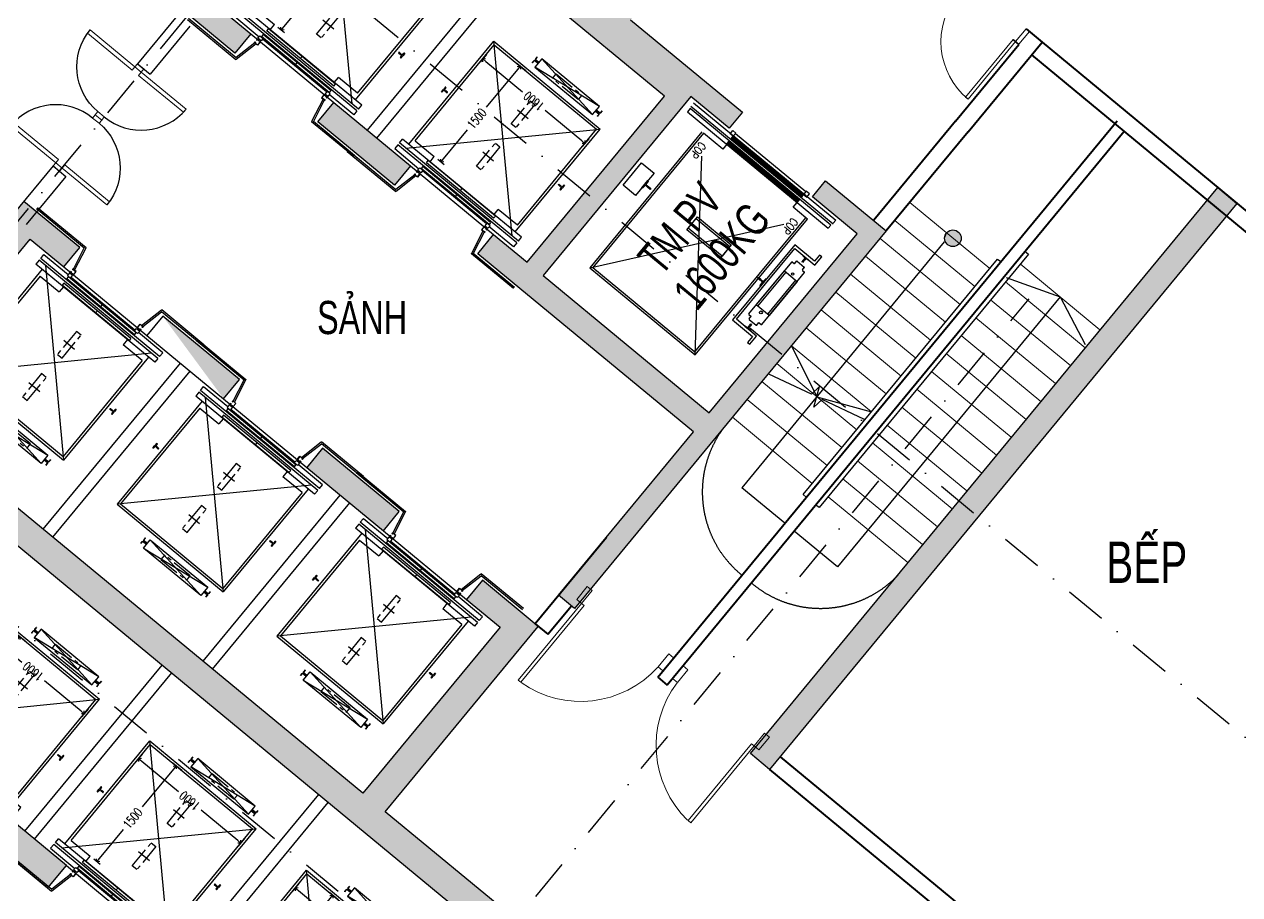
# Model space of a CAD drawing. Header units: millimetres. Extents: x -1534340 to 1713810, y -1348191 to 1114081.
# Drawn here: x 1253750 to 1268411, y -244854 to -234357 of the extents above; entities that cross this region are included whole.
import ezdxf
from ezdxf.enums import TextEntityAlignment as Align

# ---------------------------------------------------------------- set-up
doc = ezdxf.new("R2010")
doc.units = ezdxf.units.MM
doc.header["$LTSCALE"] = 100
doc.header["$PDMODE"] = 32
doc.header["$PDSIZE"] = 2.5
for name, pattern in [('CONTINOUS', [0]), ('DASHED', [4.5, 3, -1.5]), ('DASHED2', [0.375, 0.25, -0.125]), ('HIDDEN', [0.375, 0.25, -0.125]), ('xref.asix of  podium$0$xref.asix of  podium$0$ACAD_ISO02W100', [15, 12, -3]), ('xref.asix of  podium$0$xref.asix of  podium$0$CENTERX2', [4, 2.5, -0.5, 0.5, -0.5]), ('xref.asix of  podium$0$xref.asix of  podium$0$DASHDOT', [1, 0.5, -0.25, 0, -0.25]), ('xref.asix of  podium$0$xref.asix of  podium$0$HIDDEN', [0.375, 0.25, -0.125]), ('xref.asix of  podium$0$xref.asix of  podium$0$PHANTOMX2', [5, 2.5, -0.5, 0.5, -0.5, 0.5, -0.5]), ('Xref.Asix of Basement B2$0$HIDDEN', [0.375, 0.25, -0.125])]:
    doc.linetypes.add(name, pattern=pattern)
for name, color, linetype, lineweight in [('A-DOOR', 1, 'Continuous', 9), ('D-building block', 8, 'Continuous', 13), ('KT-Chu viet', 255, 'Continuous', 20), ('KT-Net cat', 1, 'Continuous', 40), ('KT-Net cua', 87, 'Continuous', 9), ('KT-Net thay', 7, 'Continuous', 15), ('x_C10_Core_Tower$0$A-DOOR', 31, 'Continuous', 5)]:
    doc.layers.add(name, color=color, linetype=linetype, lineweight=lineweight)
for name, color, linetype in [('A-FLOR-STRS', 16, 'Continuous'), ('A-FLOR-STRS-ARROW', 8, 'Continuous'), ('A-ROOF-PARAPET', 135, 'Continuous'), ('A-WALL-FNSH', 200, 'Continuous'), ('ccu12-Manh', 8, 'Continuous'), ('KT-Noi that', 36, 'Continuous'), ('KT-Text', 7, 'Continuous'), ('x_C10_Core_Tower$0$A-DOOR-SWING', 8, 'Continuous'), ('xref.asix of  podium$0$xref.asix of  podium$0$KC-Betong', 6, 'Continuous'), ('xref.asix of  podium$0$xref.asix of  podium$0$KT-Hatch', 251, 'Continuous'), ('xref.asix of  podium$0$xref.asix of  podium$0$KT-Luoi truc South Tower', 8, 'xref.asix of  podium$0$xref.asix of  podium$0$DASHDOT'), ('xref.asix of  podium$0$xref.asix of  podium$0$KT-Net cot vach', 6, 'Continuous'), ('xref.asix of  podium$0$xref.asix of  podium$0$KT-Net manh', 139, 'Continuous'), ('xref.asix of  podium$0$xref.asix of  podium$0$KT-Noi that', 36, 'Continuous'), ('xref.asix of  podium$0$xref.asix of  podium$0$KT-Thay', 7, 'Continuous')]:
    doc.layers.add(name, color=color, linetype=linetype)
doc.layers.add('Xref.Asix of Basement B2$0$KT-Chi gioi XD', color=7, linetype='Xref.Asix of Basement B2$0$HIDDEN', true_color=0x0066cc)
doc.styles.add('Arial', font='arial.ttf', dxfattribs={"width": 0.7})
doc.styles.add('xref.asix of  podium$0$xref.asix of  podium$0$DIM', font='vnsimli.shx', dxfattribs={"width": 0.7})
doc.styles.add('xref.asix of  podium$0$xref.asix of  podium$0$ROMANS', font='ROMANS.SHX')
doc.styles.add('Xref_ST_MBDV Cot vach 30.7.2022$0$Arial', font='arial.ttf', dxfattribs={"width": 0.7})
doc.dimstyles.new('xref.asix of  podium$0$xref.asix of  podium$0$CCU 1-100 A1', dxfattribs={"dimscale": 100, "dimtxt": 2.2, "dimasz": 1, "dimexe": 1, "dimexo": 0, "dimgap": 1, "dimtad": 1, "dimdec": 0, "dimdsep": 46, "dimtxsty": 'xref.asix of  podium$0$xref.asix of  podium$0$DIM', "dimblk1": 'xref.asix of  podium$0$xref.asix of  podium$0$_ARCHTICK', "dimblk2": 'xref.asix of  podium$0$xref.asix of  podium$0$_ARCHTICK', "dimsah": 1, "dimcen": 0, "dimdle": 1, "dimclrd": 256, "dimclre": 256, "dimclrt": 31, "dimadec": 0, "dimazin": 0, "dimtfac": 1, "dimtdec": 0, "dimtix": 1, "dimtmove": 2, "dimatfit": 3, "dimldrblk": 'xref.asix of  podium$0$xref.asix of  podium$0$_ARCHTICK', "dimfxl": 8, "dimtolj": 1, "dimarcsym": 0})

# ---------------------------------------------------------------- blocks, each defined once
blk = doc.blocks.new('xref.asix of  podium$0$xref.asix of  podium$0$_Open90')
at = {"color": 0, "linetype": 'ByBlock', "lineweight": -2}
for p, q in [((0, 0), (-1, 0)), ((-0.5, 0.5), (0, 0)), ((0, 0), (-0.5, -0.5))]:
    blk.add_line(p, q, dxfattribs=at)
blk = doc.blocks.new('*D2865')
at = {"layer": 'Defpoints', "color": 5, "transparency": 16777216}
for p, q in [((-2230, 1494), (-2230, 1596)), ((-2180, 1546), (-1728, 1546)), ((-780, 1546), (-1372, 1546)), ((-730, 1457), (-730, 1596))]:
    blk.add_line(p, q, dxfattribs=at)
at = {"layer": 'Defpoints', "color": 0, "transparency": 16777216}
for p in [(-2230, 1546), (-2230, 1494, 0), (-730, 1457, 0)]:
    blk.add_point(p, dxfattribs=at)
at = {"layer": 'Defpoints', "color": 5, "transparency": 16777216, "xscale": 50, "yscale": 50, "zscale": 50, "rotation": 180}
blk.add_blockref('xref.asix of  podium$0$xref.asix of  podium$0$_Open90', (-2230, 1546), dxfattribs=at)
at = {"layer": 'Defpoints', "color": 5, "transparency": 16777216, "xscale": 50, "yscale": 50, "zscale": 50}
blk.add_blockref('xref.asix of  podium$0$xref.asix of  podium$0$_Open90', (-730, 1546), dxfattribs=at)
at = {"layer": 'Defpoints', "color": 5, "transparency": 16777216, "insert": (-1550, 1546), "char_height": 110, "attachment_point": 5, "style": 'xref.asix of  podium$0$xref.asix of  podium$0$DIM'}
blk.add_mtext('\\A1;1500', dxfattribs=at)
blk = doc.blocks.new('xref.asix of  podium$0$xref.asix of  podium$0$_ARCHTICK')
at = {"color": 0, "linetype": 'ByBlock', "const_width": 0.15}
blk.add_lwpolyline([(-0.5, -0.5), (0.5, 0.5)], dxfattribs=at)
blk = doc.blocks.new('*D2866')
at = {"layer": 'Defpoints', "color": 5, "transparency": 16777216}
for p, q in [((-879, 1950), (-1000, 1950)), ((-950, 1900), (-950, 1328)), ((-950, 400), (-950, 972)), ((-879, 350), (-1000, 350))]:
    blk.add_line(p, q, dxfattribs=at)
at = {"layer": 'Defpoints', "color": 0, "transparency": 16777216}
for p in [(-879, 1950, 0), (-950, 350), (-879, 350, 0)]:
    blk.add_point(p, dxfattribs=at)
at = {"layer": 'Defpoints', "color": 5, "transparency": 16777216, "xscale": 50, "yscale": 50, "zscale": 50}
for p, rotation in [((-950, 1950), 90), ((-950, 350), 270)]:
    blk.add_blockref('xref.asix of  podium$0$xref.asix of  podium$0$_Open90', p, dxfattribs=dict(at, rotation=rotation))
at = {"layer": 'Defpoints', "color": 5, "transparency": 16777216, "insert": (-950, 1150), "char_height": 110, "attachment_point": 5, "rotation": 90, "style": 'xref.asix of  podium$0$xref.asix of  podium$0$DIM'}
blk.add_mtext('\\A1;1600', dxfattribs=at)
blk = doc.blocks.new('210204_1m door')
for points in [[(50, 200), (50, 1100), (90, 1100), (90, 200)], [(0, 0), (50, 0), (50, 200), (0, 200)], [(950, 0), (1000, 0), (1000, 200), (950, 200)]]:
    blk.add_lwpolyline(points, close=True)
at = {"color": 8}
blk.add_arc((50, 200), 900, 0, 90, dxfattribs=at)
blk = doc.blocks.new('x_C10_Core_Tower$0$cd 80')
at = {"layer": 'x_C10_Core_Tower$0$A-DOOR'}
for points in [[(100, 0), (100, 700), (50, 700), (50, 0)], [(0, 0), (0, -100), (50, -100), (50, 0)], [(750, 0), (750, -100), (800, -100), (800, 0)]]:
    blk.add_lwpolyline(points, close=True, dxfattribs=at)
at = {"layer": 'x_C10_Core_Tower$0$A-DOOR-SWING'}
blk.add_arc((50, 0), 700, 0, 90, dxfattribs=at)
blk = doc.blocks.new('door')
at = {"layer": 'A-WALL-FNSH'}
for p, q in [((12553676, 610806), (12553676, 610056)), ((12553875, 610806), (12553875, 610056)), ((12553676, 610056), (12553875, 610056)), ((12553676, 608456), (12553676, 607706)), ((12553676, 608456), (12553875, 608456)), ((12553875, 608456), (12553875, 607706))]:
    blk.add_line(p, q, dxfattribs=at)
at = {"layer": 'A-DOOR'}
for p, xscale, rotation in [((12553676, 610056), -0.9999999999999999, 90), ((12553776, 608456), -0.9999999999999998, 270)]:
    blk.add_blockref('x_C10_Core_Tower$0$cd 80', p, dxfattribs=dict(at, xscale=xscale, rotation=rotation))
for p, rotation in [((12553776, 610056), 270), ((12553676, 608456), 90)]:
    blk.add_blockref('x_C10_Core_Tower$0$cd 80', p, dxfattribs=dict(at, rotation=rotation))
blk = doc.blocks.new('weqewqeqweq')
at = {"layer": 'A-FLOR-STRS', "color": 8, "linetype": 'DASHED2', "ltscale": 1000}
for p, q in [((-97098, 15690), (-96535, 16972)), ((-92718, 14093), (-96978, 15965))]:
    blk.add_line(p, q, dxfattribs=at)
at = {"layer": 'A-FLOR-STRS', "color": 8}
blk.add_line((-91353, 14695), (-93091, 13929), dxfattribs=at)
at = {"layer": 'A-FLOR-STRS', "color": 8, "linetype": 'DASHED2', "ltscale": 1000}
blk.add_lwpolyline([(-91353, 14695), (-97222, 17274), (-97785, 15992)], dxfattribs=at)
at = {"layer": 'A-FLOR-STRS', "color": 8}
for points in [[(-92967, 13984), (-87171, 11437), (-87211, 11346), (-97785, 15992)], [(-91353, 14695), (-85961, 12326), (-86524, 11044), (-93091, 13929)], [(-91353, 14695), (-86648, 12627), (-86688, 12536), (-91477, 14640)], [(-91842, 14479), (-92126, 13833), (-91897, 13732), (-91575, 14465), (-91725, 14531)], [(-91601, 14585), (-86728, 12444), (-86768, 12353), (-91725, 14531)], [(-91477, 14640), (-86688, 12536), (-86728, 12444), (-91601, 14585)], [(-92180, 14330), (-92354, 13933), (-92126, 13833), (-91842, 14479)], [(-92519, 14181), (-92583, 14034), (-92354, 13933), (-92180, 14330)], [(-92718, 14093), (-87090, 11620), (-87130, 11529), (-92842, 14039)], [(-92718, 14093), (-92583, 14034), (-92519, 14181)], [(-93091, 13929), (-86524, 11044)], [(-93091, 13929), (-87211, 11346)], [(-92842, 14039), (-87130, 11529), (-87171, 11437), (-92967, 13984)], [(-86524, 11044), (-93006, 13892)], [(-86524, 11044), (-88584, 11949)]]:
    blk.add_lwpolyline(points, dxfattribs=at)
for points in [[(-91346, 14364), (-91575, 14465), (-91897, 13732), (-91668, 13632)], [(-91117, 14264), (-91346, 14364), (-91668, 13632), (-91439, 13531)], [(-90888, 14163), (-91117, 14264), (-91439, 13531), (-91210, 13431)], [(-90659, 14062), (-90888, 14163), (-91210, 13431), (-90981, 13330)], [(-90430, 13962), (-90659, 14062), (-90981, 13330), (-90752, 13229)], [(-90202, 13861), (-90430, 13962), (-90752, 13229), (-90523, 13129)], [(-89973, 13761), (-90202, 13861), (-90523, 13129), (-90295, 13028)], [(-89744, 13660), (-89973, 13761), (-90295, 13028), (-90066, 12928)], [(-89515, 13560), (-89744, 13660), (-90066, 12928), (-89837, 12827)], [(-89286, 13459), (-89515, 13560), (-89837, 12827), (-89608, 12727)], [(-89057, 13358), (-89286, 13459), (-89608, 12727), (-89379, 12626)], [(-88828, 13258), (-89057, 13358), (-89379, 12626), (-89150, 12525)], [(-88599, 13157), (-88828, 13258), (-89150, 12525), (-88921, 12425)], [(-85961, 12326), (-88021, 13231), (-88584, 11949), (-86524, 11044)], [(-88371, 13057), (-88599, 13157), (-88921, 12425), (-88692, 12324)], [(-88142, 12956), (-88371, 13057), (-88692, 12324), (-88464, 12224)], [(-87913, 12856), (-88142, 12956), (-88464, 12224), (-88235, 12123)], [(-87684, 12755), (-87913, 12856), (-88235, 12123), (-88006, 12023)], [(-87455, 12654), (-87684, 12755), (-88006, 12023), (-87777, 11922)], [(-87226, 12554), (-87455, 12654), (-87777, 11922), (-87548, 11821)], [(-86997, 12453), (-87226, 12554), (-87548, 11821), (-87319, 11721)], [(-86768, 12353), (-86997, 12453), (-87319, 11721), (-87090, 11620)]]:
    blk.add_lwpolyline(points, close=True, dxfattribs=at)
at = {"layer": 'D-building block', "linetype": 'CONTINOUS', "ltscale": 10000}
blk.add_line((-86524, 11044), (-85961, 12326), dxfattribs=at)
blk = doc.blocks.new('Door 1.2m clear')
at = {"elevation": 0}
for points in [[(25, 200), (25, 1400), (65, 1400), (65, 200)], [(-50, 0), (25, 0), (25, 200), (-50, 200)], [(1225, 0), (1300, 0), (1300, 200), (1225, 200)]]:
    blk.add_lwpolyline(points, close=True, dxfattribs=at)
at = {"color": 8}
blk.add_arc((-28, 150, 0), 1254, 2.4838, 85.3943, dxfattribs=at)
blk = doc.blocks.new('xref.asix of  podium$0$xref.asix of  podium$0$TM 1000kg')
at = {"layer": 'xref.asix of  podium$0$xref.asix of  podium$0$KT-Net manh'}
for p, q in [((-2850, 2500), (-2850, 1742.2)), ((-2832, 2500), (-2832, 1754.4)), ((-2500, 1800), (-2500, 500)), ((-2850, 1742.2), (-2847, 1742.2)), ((-2847, 1742.2), (-2847, 1739.2)), ((-2550, 1674.2), (-2847, 1739.2)), ((-2550, 1692.7), (-2832, 1754.4)), ((-2550, 625.8), (-2847, 560.8)), ((-2550, 607.3), (-2832, 545.6)), ((-2850, 557.8), (-2847, 557.8)), ((-2850, -100), (-2850, 557.8)), ((-2847, 557.8), (-2847, 560.8)), ((-2832, -100), (-2832, 545.6))]:
    blk.add_line(p, q, dxfattribs=at)
at = {"layer": 'xref.asix of  podium$0$xref.asix of  podium$0$KT-Net manh', "const_width": 2}
for points in [[(-2847, 1742.2), (-2832, 1754.4)], [(-2847, 557.8), (-2832, 545.6)]]:
    blk.add_lwpolyline(points, dxfattribs=at)
at = {"layer": 'xref.asix of  podium$0$xref.asix of  podium$0$KT-Net manh', "ltscale": 2}
for points in [[(-2510, 1700), (-2500, 1700), (-2500, 1650), (-2550, 1650), (-2550, 1700), (-2540, 1700), (-2540, 1690), (-2541.6, 1690), (-2541.6, 1698.4), (-2548.4, 1698.4), (-2548.4, 1651.6), (-2501.6, 1651.6), (-2501.6, 1698.4), (-2508.4, 1698.4), (-2508.4, 1690), (-2510, 1690)], [(-2510, 600), (-2500, 600), (-2500, 650), (-2550, 650), (-2550, 600), (-2540, 600), (-2540, 610), (-2541.6, 610), (-2541.6, 601.6), (-2548.4, 601.6), (-2548.4, 648.4), (-2501.6, 648.4), (-2501.6, 601.6), (-2508.4, 601.6), (-2508.4, 610), (-2510, 610)]]:
    blk.add_lwpolyline(points, close=True, dxfattribs=at)
at = {"layer": 'xref.asix of  podium$0$xref.asix of  podium$0$KT-Noi that', "linetype": 'Continuous', "ltscale": 2}
for p, q in [((-2460, 2080, 0), (-2460, 1700, 0)), ((-2400, 2080, 0), (-2460, 2080, 0)), ((-2400, 220, 0), (-2400, 2080, 0)), ((-2370, 220, 0), (-2370, 2080, 0)), ((-2370, 2080, 0), (-2310, 2080, 0)), ((-2310, 220, 0), (-2310, 2080, 0)), ((-2310, 1981, 0), (-700, 1981, 0)), ((-2230, 1950, 0), (-730, 1950, 0)), ((-2230, 1950, 0), (-2230, 1650, 0)), ((-730, 1950, 0), (-730, 350, 0)), ((-700, 1981, 0), (-700, 319, 0)), ((-2455, 650, 0), (-2455, 1650, 0)), ((-2441.3, 620, 0), (-2441.3, 1680, 0)), ((-2411, 1680, 0), (-2441.3, 1680, 0)), ((-2411, 620, 0), (-2411, 1680, 0)), ((-2348, 625, 0), (-2348, 1675, 0)), ((-2348, 1675, 0), (-2314, 1675, 0)), ((-2314, 625, 0), (-2314, 1675, 0)), ((-2310, 1650, 0), (-2230, 1650, 0)), ((-2411, 1150, 0), (-2441.3, 1150, 0)), ((-2314, 1150, 0), (-2348, 1150, 0)), ((-2460, 220, 0), (-2460, 600, 0)), ((-2411, 620, 0), (-2441.3, 620, 0)), ((-2348, 625, 0), (-2314, 625, 0)), ((-2310, 650, 0), (-2230, 650, 0)), ((-2230, 350, 0), (-2230, 650, 0)), ((-2310, 319, 0), (-700, 319, 0)), ((-2230, 350, 0), (-730, 350, 0)), ((-2400, 220, 0), (-2460, 220, 0)), ((-2370, 220, 0), (-2310, 220, 0))]:
    blk.add_line(p, q, dxfattribs=at)
at = {"layer": 'xref.asix of  podium$0$xref.asix of  podium$0$KT-Noi that', "linetype": 'Continuous'}
for p, q in [((-1572.5, 2077, 0), (-1572.5, 2082, 0)), ((-1572.5, 2082, 0), (-1535, 2082, 0)), ((-1569.5, 2074, 0), (-1540.1, 2070.9, 0)), ((-1537.1, 2054.1, 0), (-1537.1, 2067.9, 0)), ((-1497.5, 2082, 0), (-1535, 2082, 0)), ((-1532.9, 2054.1, 0), (-1532.9, 2067.9, 0)), ((-1500.5, 2074, 0), (-1529.9, 2070.9, 0)), ((-1497.5, 2077, 0), (-1497.5, 2082, 0)), ((-1540, 2021, 0), (-1540, 2050, 0)), ((-1539, 2020, 0), (-1535, 2020, 0)), ((-1531, 2020, 0), (-1535, 2020, 0)), ((-1530, 2021, 0), (-1530, 2050, 0)), ((-603.5, 1460, 0), (-574.4, 1460, 0)), ((-603.5, 1456.8, 0), (-603.5, 1460, 0)), ((-603.5, 1456.8, 0), (-574.4, 1456.8, 0)), ((-568.2, 1406.2, 0), (-568.2, 1450.6, 0)), ((-565, 1406.2, 0), (-565, 1450.6, 0)), ((-558, 1403.2, 0), (-562, 1403.2, 0)), ((-558, 1400, 0), (-562, 1400, 0)), ((-555, 1406.2, 0), (-555, 1450.6, 0)), ((-551.8, 1406.2, 0), (-551.8, 1450.6, 0)), ((-516.5, 1460, 0), (-545.6, 1460, 0)), ((-516.5, 1456.8, 0), (-545.6, 1456.8, 0)), ((-516.5, 1456.8, 0), (-516.5, 1460, 0)), ((-603.5, 443.2, 0), (-574.4, 443.2, 0)), ((-603.5, 440, 0), (-574.4, 440, 0)), ((-568.2, 493.8, 0), (-568.2, 449.4, 0)), ((-565, 493.8, 0), (-565, 449.4, 0)), ((-558, 500, 0), (-562, 500, 0)), ((-558, 496.8, 0), (-562, 496.8, 0)), ((-555, 493.8, 0), (-555, 449.4, 0)), ((-551.8, 493.8, 0), (-551.8, 449.4, 0)), ((-516.5, 443.2, 0), (-545.6, 443.2, 0)), ((-516.5, 440, 0), (-545.6, 440, 0)), ((-1572.5, 223, 0), (-1572.5, 218, 0)), ((-1572.5, 218, 0), (-1535, 218, 0)), ((-1569.5, 226, 0), (-1540.1, 229.1, 0)), ((-1540, 279, 0), (-1540, 250, 0)), ((-1539, 280, 0), (-1535, 280, 0)), ((-1537.1, 245.9, 0), (-1537.1, 232.1, 0)), ((-1531, 280, 0), (-1535, 280, 0)), ((-1497.5, 218, 0), (-1535, 218, 0)), ((-1532.9, 245.9, 0), (-1532.9, 232.1, 0)), ((-1530, 279, 0), (-1530, 250, 0)), ((-1500.5, 226, 0), (-1529.9, 229.1, 0)), ((-1497.5, 223, 0), (-1497.5, 218, 0))]:
    blk.add_line(p, q, dxfattribs=at)
at = {"layer": 'xref.asix of  podium$0$xref.asix of  podium$0$KT-Noi that', "linetype": 'xref.asix of  podium$0$xref.asix of  podium$0$HIDDEN', "ltscale": 500}
for p, q in [((-2370, 1981, 0), (-700, 319, 0)), ((-2370, 319, 0), (-700, 1981, 0)), ((-495, 1400, 0), (-625, 500, 0)), ((-495, 500, 0), (-625, 1400, 0))]:
    blk.add_line(p, q, dxfattribs=at)
at = {"layer": 'xref.asix of  podium$0$xref.asix of  podium$0$KT-Noi that', "linetype": 'xref.asix of  podium$0$xref.asix of  podium$0$CENTERX2'}
for p, q in [((-1815, 1236, 0), (-1815, 1066.7, 0)), ((-1155, 1236, 0), (-1155, 1066.7, 0))]:
    blk.add_line(p, q, dxfattribs=at)
at = {"layer": 'xref.asix of  podium$0$xref.asix of  podium$0$KT-Noi that', "linetype": 'Continuous', "ltscale": 2, "elevation": 0}
for points in [[(-2485, 1700), (-2445, 1700), (-2445, 1650), (-2485, 1650)], [(-495, 1400), (-625, 1400), (-625, 500), (-495, 500)], [(-2485, 600), (-2445, 600), (-2445, 650), (-2485, 650)]]:
    blk.add_lwpolyline(points, close=True, dxfattribs=at)
at = {"layer": 'xref.asix of  podium$0$xref.asix of  podium$0$KT-Noi that', "linetype": 'xref.asix of  podium$0$xref.asix of  podium$0$PHANTOMX2', "elevation": 0}
for points in [[(-1635, 1186), (-1635, 1114), (-1995, 1114), (-1995, 1186)], [(-975, 1186), (-975, 1114), (-1335, 1114), (-1335, 1186)], [(-524, 1150), (-524, 750), (-596, 750), (-596, 1150)]]:
    blk.add_lwpolyline(points, close=True, dxfattribs=at)
at = {"layer": 'xref.asix of  podium$0$xref.asix of  podium$0$KT-Noi that', "linetype": 'Continuous'}
for centre, radius, start, end in [((-1569.5, 2077, 0), 3, 180, 270), ((-1540.1, 2067.9, 0), 3, 0, 90), ((-1542.3, 2054.7, 0), 5.25, 295.66972, 353.31728), ((-1529.9, 2067.9, 0), 3, 90, 180), ((-1527.7, 2054.7, 0), 5.25, 186.68272, 244.33028), ((-1500.5, 2077, 0), 3, 270, 0), ((-1539, 2021, 0), 1, 180, 270), ((-1531, 2021, 0), 1, 270, 0), ((-574.4, 1450.6, 0), 9.4, 0, 90), ((-574.4, 1450.6, 0), 6.2, 0, 90), ((-562, 1406.2, 0), 6.2, 180, 270), ((-562, 1406.2, 0), 3, 180, 270), ((-558, 1406.2, 0), 3, 270, 0), ((-558, 1406.2, 0), 6.2, 270, 0), ((-545.6, 1450.6, 0), 9.4, 90, 180), ((-545.6, 1450.6, 0), 6.2, 90, 180), ((-574.4, 449.4, 0), 6.2, 270, 0), ((-574.4, 449.4, 0), 9.4, 270, 0), ((-562, 493.8, 0), 6.2, 90, 180), ((-562, 493.8, 0), 3, 90, 180), ((-558, 493.8, 0), 6.2, 0, 90), ((-558, 493.8, 0), 3, 0, 90), ((-545.6, 449.4, 0), 9.4, 180, 270), ((-545.6, 449.4, 0), 6.2, 180, 270), ((-1569.5, 223, 0), 3, 90, 180), ((-1540.1, 232.1, 0), 3, 270, 0), ((-1539, 279, 0), 1, 90, 180), ((-1542.3, 245.3, 0), 5.25, 6.68272, 64.33028), ((-1527.7, 245.3, 0), 5.25, 115.66972, 173.31728), ((-1529.9, 232.1, 0), 3, 180, 270), ((-1531, 279, 0), 1, 0, 90), ((-1500.5, 223, 0), 3, 0, 90)]:
    blk.add_arc(centre, radius, start, end, dxfattribs=at)
at = {"layer": 'Defpoints', "color": 5}
for base, p1, p2, angle, picture, middle in [((-950.2, 350), (-879.1, 1950, 0), (-879.1, 350, 0), 90, '*D2866', (-950.2, 1150)), ((-2230, 1545.8), (-730, 1457.2, 0), (-2230, 1494.3, 0), 180, '*D2865', (-1550.1, 1545.8))]:
    dim = blk.add_linear_dim(base=base, p1=p1, p2=p2, angle=angle, dimstyle='xref.asix of  podium$0$xref.asix of  podium$0$CCU 1-100 A1', override={"dimscale": 50, "dimblk1": 'xref.asix of  podium$0$xref.asix of  podium$0$_Open90', "dimblk2": 'xref.asix of  podium$0$xref.asix of  podium$0$_Open90', "dimclrd": 5, "dimclre": 5, "dimclrt": 5, "dimlwd": 65535, "dimlwe": 65535}, dxfattribs=at)
    dim.commit()
    dim.dimension.update_dxf_attribs({"geometry": picture, "text_midpoint": middle, "dimtype": 128})
blk = doc.blocks.new('312')
at = {"layer": 'A-FLOR-STRS-ARROW'}
h = blk.add_hatch(color=256, dxfattribs=at)
edge = h.paths.add_edge_path(flags=0)
edge.add_arc((1491796, -236162.9), 100, -39.55115, 320.44885, ccw=False)
blk.add_hatch(color=256, dxfattribs=at).paths.add_polyline_path([(1491832.7, -236069.9), (1491880.4, -236109.2), (1491895.8, -236169.1), (1491873.1, -236226.6), (1491821, -236259.7), (1491759.3, -236255.9), (1491711.6, -236216.5), (1491696.2, -236156.7), (1491718.9, -236099.2), (1491771.1, -236066)], flags=0)
at = {"layer": 'xref.asix of  podium$0$xref.asix of  podium$0$KT-Hatch'}
h = blk.add_hatch(dxfattribs=at)
h.set_pattern_fill('1BETONG2-BOP', color=256, scale=50, pattern_type=2)
h.set_pattern_definition([(10.4488, (1458167.23, -244178.51), (256.5447, -252.5566), [37.5, -412.5]), (315.4488, (1458167.23, -244178.5), (185.993, 334.1673), [30, -330]), (60.9002, (1458188.6, -244199.56), (442.5378, 81.6104), [31.87, -350.571]), (6.633, (1458230.9, -244101.4), (358.753, -403.604), [56.25, -618.75]), (57.0844, (1458260.8, -244135.04), (670.482, 77.9686), [47.805, -525.8565]), (311.633, (1458230.9, -244101.4), (670.482, 77.969), [45, -495]), (341.4488, (1458253.54, -244152.52), (101.9372, -345.2663), [37.5, -412.5]), (186.4488, (1458253.54, -244152.52), (142.6476, -354.842), [30, -330]), (31.9002, (1458262.03, -244181.3), (426.6178, -143.1685), [31.87, -350.571]), (27.94883, (1458167.23, -244178.51), (33.61392, 163.13077), [0, -326, 0, -335, 0, -331.25]), (324.94883, (1458167.23, -244178.51), (230.25835, 56.3262), [0, -191, 0, -318.5, 0, -126.25]), (287.94883, (1458081.26, -244107.52), (198.62244, -178.65583), [0, -125, 0, -390, 0, -517.5]), (277.9488, (1458042.7, -244075.68), (256.7064, -147.0836), [0, -162.5, 0, -259, 0, -367.5]), (275.4488, (1458167.23, -244178.51), (211.5398, 20.1783), []), (275.4488, (1458206.23, -244131.29), (211.5398, 20.1783), [])])
h.paths.add_polyline_path([(1485061.6, -235522.2), (1485252.6, -235290.8), (1484327.4, -234526.7), (1484136.3, -234758)], flags=17)
h.paths.add_polyline_path([(1487232.1, -240628.3), (1490992.2, -236075.2), (1490259.7, -235470.3), (1490100.5, -235663), (1490640.3, -236108.8), (1488857.3, -238267.7), (1486852.6, -236612.1), (1488635.5, -234453.2), (1489098.2, -234835.2), (1489257.4, -234642.5), (1487908, -233528.1), (1488290.1, -233065.5), (1488058.8, -232874.5), (1487549.3, -233491.3), (1485390.4, -231708.4), (1487205.2, -229510.9), (1489364.1, -231293.8), (1488886.6, -231872.1), (1489117.9, -232063.1), (1489786.5, -231253.5), (1486509.5, -228547.3), (1486318.5, -228778.6), (1486973.9, -229319.8), (1485159.1, -231517.3), (1484503.7, -230976.1), (1482497.9, -233404.9), (1483134, -233930.2), (1483325, -233698.9), (1482920.2, -233364.6), (1484575.8, -231359.9), (1488315.4, -234448.2), (1486659.8, -236452.9), (1486255, -236118.6), (1486064, -236350), (1488666.3, -238499), (1487039.4, -240469.1)])
h.paths.add_polyline_path([(1494991.1, -235551.7), (1489352.5, -242379.4), (1489583.8, -242570.4), (1495222.4, -235742.7)])
h = blk.add_hatch(dxfattribs=at)
h.set_pattern_fill('1BETONG2-BOP', color=256, scale=50, pattern_type=2)
h.set_pattern_definition([(10.4488, (1458199.07, -244139.96), (256.5447, -252.5566), [37.5, -412.5]), (315.4488, (1458199.07, -244139.96), (185.993, 334.1673), [30, -330]), (60.9002, (1458220.45, -244161), (442.538, 81.6104), [31.87, -350.571]), (6.633, (1458262.74, -244062.86), (358.753, -403.604), [56.25, -618.75]), (57.0844, (1458292.64, -244096.5), (670.482, 77.969), [47.805, -525.8565]), (311.633, (1458262.74, -244062.86), (670.482, 77.969), [45, -495]), (341.4488, (1458285.38, -244113.97), (101.9372, -345.2663), [37.5, -412.5]), (186.4488, (1458285.38, -244113.97), (142.6476, -354.842), [30, -330]), (31.9002, (1458293.87, -244142.74), (426.618, -143.1685), [31.87, -350.571]), (27.94883, (1458199.07, -244139.96), (33.6139, 163.1308), [0, -326, 0, -335, 0, -331.25]), (324.9488, (1458199.07, -244139.96), (230.2583, 56.3262), [0, -191, 0, -318.5, 0, -126.25]), (287.94883, (1458113.1, -244068.96), (198.62244, -178.6558), [0, -125, 0, -390, 0, -517.5]), (277.9488, (1458074.54, -244037.12), (256.7064, -147.0836), [0, -162.5, 0, -259, 0, -367.5]), (275.4488, (1458199.07, -244139.96), (211.5398, 20.1783), []), (275.4488, (1458238.07, -244092.73), (211.5398, 20.1783), [])])
h.paths.add_polyline_path([(1484001.2, -238926.3), (1484926.5, -239690.4), (1485117.5, -239459.1), (1484192.2, -238695)], flags=17)
h.paths.add_polyline_path([(1478518.1, -238224), (1480212.8, -239623.6), (1478334.3, -241898.2), (1478989.7, -242439.4), (1479212.6, -242169.6), (1478827.1, -241851.2), (1480482.7, -239846.4), (1486033.8, -244430.8), (1484378.2, -246435.6), (1483993.1, -246117.5), (1483770.3, -246387.4), (1484425.2, -246928.3), (1486526.6, -244383.8), (1484947.9, -243080.1), (1486794.6, -240844.1), (1486119.9, -240286.9), (1485928.9, -240518.2), (1486333.7, -240852.5), (1484678.1, -242857.2), (1479010.8, -238177), (1480666.4, -236172.3), (1481071.2, -236506.6), (1481262.2, -236275.2), (1480587.6, -235718.1)])
h.paths.add_polyline_path([(1482990.8, -245289.7), (1482104.1, -244557.5), (1481881.2, -244827.3), (1482767.9, -245559.6)], flags=17)
h.paths.add_polyline_path([(1481101.7, -243729.7), (1480215, -242997.4), (1479992.1, -243267.2), (1480878.8, -243999.5)], flags=17)
edge = h.paths.add_edge_path(flags=17)
edge.add_line((1483189.9, -237867.2), (1482264.6, -237103))
edge.add_line((1482073.6, -237334.4), (1482998.8, -238098.5))
edge.add_line((1482264.6, -237103), (1482073.6, -237334.4))
edge.add_line((1482998.8, -238098.5), (1483189.9, -237867.2))
at = {"layer": 'A-FLOR-STRS-ARROW'}
for p, q in [((1491696.2, -236156.7, 0), (1491718.9, -236099.2, 0)), ((1489767.3, -239600.2, 0), (1489248.3, -239171.4, 0)), ((1490402.6, -240125.2, 0), (1489882.9, -239695.8, 0))]:
    blk.add_line(p, q, dxfattribs=at)
at = {"layer": 'A-FLOR-STRS-ARROW', "elevation": 0}
for points in [[(1491689.9, -236204.8), (1489248.3, -239171.4)], [(1492439.5, -236635.3), (1493088.9, -236870.4), (1493392.3, -237445.2)], [(1493088.9, -236870.4), (1490402.6, -240125.2)], [(1489849.5, -237460.5), (1490153.2, -238074.4), (1490813.4, -238256.5)], [(1490730.6, -238349.2), (1490219, -238107.2), (1490119.5, -238199.4), (1490186.8, -237949.4), (1490088.5, -238045.5), (1489573.6, -237801.9)]]:
    blk.add_lwpolyline(points, dxfattribs=at)
at = {"layer": 'A-FLOR-STRS-ARROW'}
blk.add_circle((1491796, -236162.9, 0), 100, dxfattribs=at)
at = {"layer": 'A-FLOR-STRS-ARROW', "linetype": 'DASHED', "ltscale": 200}
for centre, start, end in [((1490061.7, -239224.2, 0), 144.40079, 231.07749), ((1490199.2, -239337.8, 0), 229.81917, 316.49667)]:
    blk.add_arc(centre, 1288.9, start, end, dxfattribs=at)
at = {"layer": 'A-ROOF-PARAPET', "elevation": 0}
for points in [[(1490143.1, -239380.7), (1492668.2, -236323.1), (1492706, -236354.4), (1490180.9, -239412)], [(1489989.6, -239253.9), (1492335.1, -236413.8), (1492372.9, -236445.1), (1490027.4, -239285.2)]]:
    blk.add_lwpolyline(points, close=True, dxfattribs=at)
at = {"layer": 'KT-Net cat'}
for p, q in [((1492679.3, -233637.3, -881.7), (1492873.5, -233797.2, 3447)), ((1491826.7, -234750.6, 0), (1492591.7, -233824.3, 0)), ((1491980.9, -234878, 0), (1492873.5, -233797.2, 0)), ((1492521, -233766.1, -1575.3), (1492591.7, -233824.3, 0)), ((1492873.5, -233797.2, 0), (1497802.4, -237879.6, 0)), ((1492745.9, -233951.2, 0), (1497521, -237906.2, 0)), ((1488234.6, -241456.2, 0), (1493775.6, -234746.6, 0)), ((1493862.9, -234876.4, 0), (1488350.2, -241551.7, 0)), ((1491826.7, -234750.6, 0), (1490840.8, -235944.4, 0)), ((1491980.9, -234878, 0), (1490992.2, -236075.2, 0)), ((1487615.4, -239771.6), (1486755.8, -240812)), ((1486909.9, -240939.4), (1487193.6, -240596.4)), ((1486755.8, -240812), (1486909.9, -240939.4)), ((1488234.6, -241456.2, 0), (1488350.2, -241551.7)), ((1489711.2, -242416.2, 0), (1492140, -244422, 0)), ((1489583.8, -242570.4, 0), (1492012.7, -244576.2, 0))]:
    blk.add_line(p, q, dxfattribs=at)
at = {"layer": 'KT-Net thay'}
for p, q in [((1492239.7, -236529.5, 0), (1491275.3, -235732.7, 0)), ((1492061.3, -236745.3, 0), (1491097, -235948.5, 0)), ((1491883, -236961.2, 0), (1490918.6, -236164.4, 0)), ((1491704.7, -237177.1, 0), (1490740.3, -236380.2, 0)), ((1492607.9, -236473.2, 0), (1493569.8, -237267.6, 0)), ((1491526.4, -237393, 0), (1490561.9, -236596.1, 0)), ((1492429.6, -236689.1, 0), (1493391.6, -237483.5, 0)), ((1491348.1, -237608.9, 0), (1490383.6, -236811.9, 0)), ((1492251.3, -236905, 0), (1493213.3, -237699.4, 0)), ((1491169.8, -237824.8, 0), (1490205.2, -237027.8, 0)), ((1492073, -237120.9, 0), (1493035, -237915.3, 0)), ((1490991.5, -238040.7, 0), (1490026.9, -237243.6, 0)), ((1491894.7, -237336.8, 0), (1492856.7, -238131.2, 0)), ((1490813.3, -238256.6, 0), (1489848.5, -237459.5, 0)), ((1491716.4, -237552.6, 0), (1492678.4, -238347.1, 0)), ((1490635, -238472.5, 0), (1489670.2, -237675.3, 0)), ((1491538.1, -237768.5, 0), (1492500.1, -238563, 0)), ((1490456.7, -238688.4, 0), (1489491.8, -237891.2, 0)), ((1491359.8, -237984.4, 0), (1492321.8, -238778.9, 0)), ((1490278.4, -238904.3, 0), (1489313.5, -238107, 0)), ((1491181.5, -238200.3, 0), (1492143.5, -238994.8, 0)), ((1490100.1, -239120.2, 0), (1489135.1, -238322.9, 0)), ((1491003.2, -238416.2, 0), (1491965.2, -239210.6, 0)), ((1490824.9, -238632.1, 0), (1491786.9, -239426.5, 0)), ((1490646.6, -238848, 0), (1491608.6, -239642.4, 0)), ((1490468.4, -239063.9, 0), (1491430.3, -239858.3, 0)), ((1490290.1, -239279.8, 0), (1491252, -240074.2, 0))]:
    blk.add_line(p, q, dxfattribs=at)
at = {"layer": 'KT-Net thay', "elevation": 0}
blk.add_lwpolyline([(1490609.6, -238894.3), (1492360.7, -236773.9)], dxfattribs=at)
at = {"layer": 'KT-Noi that', "linetype": 'Continuous', "ltscale": 2}
for p, q in [((1490353, -235982.5, 0), (1490384.8, -235944, 0)), ((1489353.6, -237267.6, 0), (1489351.7, -237273.9, 0))]:
    blk.add_line(p, q, dxfattribs=at)
at = {"layer": 'xref.asix of  podium$0$xref.asix of  podium$0$KC-Betong'}
for p, q in [((1488315.4, -234448.2), (1484575.8, -231359.9)), ((1483134, -233930.2, 0), (1482497.9, -233404.9)), ((1482920.2, -233364.6), (1483325, -233698.9, 0)), ((1487908, -233528.1), (1489257.4, -234642.5)), ((1483325, -233698.9, 0), (1483134, -233930.2, 0)), ((1484136.3, -234758, 0), (1484327.4, -234526.7, 0)), ((1484327.4, -234526.7, 0), (1485252.6, -235290.8, 0)), ((1486659.8, -236452.9), (1488315.4, -234448.2)), ((1488635.5, -234453.2), (1486852.6, -236612.1)), ((1489098.2, -234835.2), (1488635.5, -234453.2)), ((1489257.4, -234642.5), (1489098.2, -234835.2)), ((1485061.6, -235522.2, 0), (1484136.3, -234758, 0)), ((1485252.6, -235290.8, 0), (1485061.6, -235522.2, 0)), ((1489352.5, -242379.4, 0), (1494991.1, -235551.7)), ((1490100.5, -235663), (1490259.7, -235470.3)), ((1490259.7, -235470.3), (1490992.2, -236075.2)), ((1494991.1, -235551.7), (1495222.4, -235742.7)), ((1481262.2, -236275.2, 0), (1480587.6, -235718.1, 0)), ((1495222.4, -235742.7), (1489583.8, -242570.4, 0)), ((1490640.3, -236108.8), (1490100.5, -235663)), ((1479010.8, -238177, 0), (1480666.4, -236172.3, 0)), ((1480666.4, -236172.3, 0), (1481071.2, -236506.6, 0)), ((1486064, -236350, 0), (1486255, -236118.6, 0)), ((1486255, -236118.6, 0), (1486659.8, -236452.9)), ((1490992.2, -236075.2), (1487232.1, -240628.3, 0)), ((1488857.3, -238267.7), (1490640.3, -236108.8)), ((1481071.2, -236506.6, 0), (1481262.2, -236275.2, 0)), ((1488666.3, -238499), (1486064, -236350, 0)), ((1486852.6, -236612.1), (1488857.3, -238267.7)), ((1482264.6, -237103, 0), (1482073.6, -237334.4, 0)), ((1483189.9, -237867.2, 0), (1482264.6, -237103, 0)), ((1482073.6, -237334.4, 0), (1482998.8, -238098.5, 0)), ((1482998.8, -238098.5, 0), (1483189.9, -237867.2, 0)), ((1484678.1, -242857.2, 0), (1479010.8, -238177, 0)), ((1487039.4, -240469.1, 0), (1488666.3, -238499)), ((1484192.2, -238695, 0), (1484001.2, -238926.3, 0)), ((1485117.5, -239459.1, 0), (1484192.2, -238695, 0)), ((1484001.2, -238926.3, 0), (1484926.5, -239690.4, 0)), ((1484926.5, -239690.4, 0), (1485117.5, -239459.1, 0)), ((1480482.7, -239846.4, 0), (1486033.8, -244430.8, 0)), ((1486119.9, -240286.9, 0), (1485928.9, -240518.2, 0)), ((1486794.6, -240844.1, 0), (1486119.9, -240286.9, 0)), ((1485928.9, -240518.2, 0), (1486333.7, -240852.5, 0)), ((1487232.1, -240628.3, 0), (1487039.4, -240469.1)), ((1486333.7, -240852.5, 0), (1484678.1, -242857.2, 0)), ((1484947.9, -243080.1, 0), (1486794.6, -240844.1, 0)), ((1489583.8, -242570.4, 0), (1489352.5, -242379.4, 0)), ((1481101.7, -243729.7, 0), (1480215, -242997.4, 0)), ((1486526.6, -244383.8, 0), (1484947.9, -243080.1, 0)), ((1479992.1, -243267.2, 0), (1480878.8, -243999.5, 0)), ((1480878.8, -243999.5, 0), (1481101.7, -243729.7, 0))]:
    blk.add_line(p, q, dxfattribs=at)
at = {"layer": 'xref.asix of  podium$0$xref.asix of  podium$0$KT-Luoi truc South Tower', "ltscale": 10}
for p, q in [((1470067, -221323.3), (1502116.1, -247790.7)), ((1464718.1, -227800.2), (1488455.9, -247403.7)), ((1445937.8, -277832.3), (1485006.5, -230524.3)), ((1453648.3, -284200), (1492717, -236891.9))]:
    blk.add_line(p, q, dxfattribs=at)
at = {"layer": 'xref.asix of  podium$0$xref.asix of  podium$0$KT-Net cot vach'}
for p, q in [((1483325, -233698.9, 0), (1484327.4, -234526.7)), ((1485252.6, -235290.8, 0), (1486255, -236118.6)), ((1481071.2, -236506.6, 0), (1482073.6, -237334.4, 0)), ((1482998.8, -238098.5, 0), (1484001.2, -238926.3)), ((1484926.5, -239690.4, 0), (1485928.9, -240518.2))]:
    blk.add_line(p, q, dxfattribs=at)
at = {"layer": 'xref.asix of  podium$0$xref.asix of  podium$0$KT-Noi that', "linetype": 'Continuous', "ltscale": 2}
for p, q in [((1488636.1, -234570.3), (1490351.7, -235987.1)), ((1490383.5, -235948.6), (1488667.9, -234531.8)), ((1489108.1, -234901.8), (1489139.9, -234863.2)), ((1489139.9, -234863.2), (1489178.5, -234895.1)), ((1488768.7, -234880.9), (1487415.5, -236519.4)), ((1488787.9, -234896.8), (1487450.7, -236516)), ((1489019.3, -235087.8), (1488787.9, -234896.8)), ((1489146.6, -234933.6), (1489108.1, -234901.8)), ((1489178.5, -234895.1), (1489146.6, -234933.6)), ((1489175.3, -234898.9), (1490023.4, -235599.4)), ((1489067, -235030), (1489019.3, -235087.8)), ((1488043.9, -235555.9), (1488116.5, -235468)), ((1488051.7, -235559.1), (1488043.9, -235555.9)), ((1488086.3, -235523.5), (1488051.7, -235559.1)), ((1488108.6, -235541.9), (1488086.3, -235523.5)), ((1488121.1, -235475), (1488092.6, -235515.7)), ((1488092.6, -235515.7), (1488115, -235534.2)), ((1488114.4, -235550.6), (1488108.6, -235541.9)), ((1488143.7, -235574.8), (1488114.4, -235550.6)), ((1488115, -235534.2), (1488124.6, -235538.3)), ((1488116.5, -235468), (1488121.1, -235475)), ((1488124.6, -235538.3), (1488153.9, -235562.5)), ((1488153.9, -235562.5), (1488143.7, -235574.8)), ((1490026.6, -235595.5), (1489994.8, -235634.1)), ((1490065.2, -235627.3), (1490026.6, -235595.5)), ((1489867.4, -235788.3), (1489915.2, -235730.4)), ((1489994.8, -235634.1), (1490033.3, -235665.9)), ((1490033.3, -235665.9), (1490065.2, -235627.3)), ((1490021.6, -235915.6), (1489867.4, -235788.3)), ((1488586.3, -236059.6), (1488713.7, -235905.4)), ((1488602.3, -236040.4), (1488697.8, -235924.7)), ((1489010.9, -236377.8), (1488602.3, -236040.4)), ((1488684.4, -237534.8), (1490021.6, -235915.6)), ((1488687.8, -237570), (1490040.9, -235931.5)), ((1488697.8, -235924.7), (1489106.4, -236262.2)), ((1488713.7, -235905.4), (1489122.3, -236242.9)), ((1490040.9, -235931.5), (1490021.6, -235915.6)), ((1488995, -236397.1), (1488586.3, -236059.6)), ((1489122.3, -236242.9), (1488995, -236397.1)), ((1489106.4, -236262.2), (1489010.9, -236377.8)), ((1489334.9, -237075.4), (1489851.4, -236450)), ((1489857.9, -236449.4), (1489881.6, -236469)), ((1489888.1, -236468.4), (1489911, -236440.7)), ((1489917.4, -236440.1), (1490002.9, -236510.6)), ((1489976.2, -236448.8), (1489992.4, -236429.2)), ((1489983.2, -236454.5), (1489976.2, -236448.8)), ((1489999, -236434.6), (1489983.2, -236454.5)), ((1489989.5, -236379), (1489991.4, -236372.8)), ((1490015.1, -236403), (1489989.5, -236379)), ((1489991.4, -236372.8), (1490055, -236425.3)), ((1489992.4, -236429.2), (1489999.4, -236422)), ((1490005.2, -236426.7), (1489999, -236434.6)), ((1489999.4, -236422), (1490015.1, -236403)), ((1490020.8, -236407.7), (1490005.2, -236426.7)), ((1490049.2, -236428.3), (1490020.8, -236407.7)), ((1490055, -236425.3), (1490049.2, -236428.3)), ((1487415.5, -236519.4), (1488687.8, -237570)), ((1487450.7, -236516), (1488684.4, -237534.8)), ((1489423.8, -236967.8), (1489763.8, -236556.1)), ((1489439.1, -236644.6), (1489449.3, -236632.2)), ((1489443, -236983.7), (1489783.1, -236572)), ((1489449.3, -236632.2), (1489478.6, -236656.4)), ((1489489.1, -237202.8), (1490005.6, -236577.3)), ((1489763.8, -236556.1), (1489918, -236683.4)), ((1489783.1, -236572), (1489898.7, -236667.5)), ((1489980.6, -236544.8), (1490003.5, -236517.1)), ((1489981.3, -236551.2), (1490005, -236570.9)), ((1489468.4, -236668.8), (1489439.1, -236644.6)), ((1489478, -236672.8), (1489468.4, -236668.8)), ((1489471.9, -236732), (1489500.4, -236691.3)), ((1489476.5, -236739), (1489471.9, -236732)), ((1489549.1, -236651.1), (1489476.5, -236739)), ((1489500.4, -236691.3), (1489478, -236672.8)), ((1489478.6, -236656.4), (1489484.4, -236665.1)), ((1489484.4, -236665.1), (1489506.8, -236683.6)), ((1489506.8, -236683.6), (1489541.4, -236648)), ((1489898.7, -236667.5), (1489558.7, -237079.2)), ((1489918, -236683.4), (1489578, -237095.2)), ((1489578, -237095.2), (1489423.8, -236967.8)), ((1489558.7, -237079.2), (1489443, -236983.7)), ((1489335.5, -237081.9), (1489359.2, -237101.5)), ((1489336.6, -237224.5), (1489342.8, -237216.6)), ((1489337.4, -237135.2), (1489359.9, -237108)), ((1489338, -237141.7), (1489423.4, -237212.3)), ((1489349.4, -237222), (1489342.4, -237229.3)), ((1489342.8, -237216.6), (1489358.6, -237196.7)), ((1489365.5, -237202.4), (1489349.4, -237222)), ((1489358.6, -237196.7), (1489365.5, -237202.4)), ((1489429.9, -237211.7), (1489452.4, -237184.4)), ((1489458.9, -237183.8), (1489482.6, -237203.4)), ((1489286.8, -237225.9), (1489292.5, -237222.9)), ((1489350.4, -237278.5), (1489286.8, -237225.9)), ((1489292.5, -237222.9), (1489320.9, -237243.5)), ((1489320.9, -237243.5), (1489336.6, -237224.5)), ((1489342.4, -237229.3), (1489326.7, -237248.3)), ((1489326.7, -237248.3), (1489352.3, -237272.2)), ((1489352.3, -237272.2), (1489350.4, -237278.5))]:
    blk.add_line(p, q, dxfattribs=at)
at = {"layer": 'xref.asix of  podium$0$xref.asix of  podium$0$KT-Noi that', "linetype": 'xref.asix of  podium$0$xref.asix of  podium$0$ACAD_ISO02W100', "ltscale": 2}
for p, q in [((1488687.8, -237570), (1488778.3, -234888.8)), ((1487415.5, -236519.4), (1490040.9, -235931.5))]:
    blk.add_line(p, q, dxfattribs=at)
at = {"layer": 'xref.asix of  podium$0$xref.asix of  podium$0$KT-Noi that', "linetype": 'Continuous', "ltscale": 2, "elevation": 0}
for points in [[(1488592.8, -234638.4), (1490293, -236042.5), (1490324.8, -236003.9), (1488624.7, -234599.8)], [(1489522.9, -235341.7), (1489494.3, -235376.4), (1489070.2, -235026.1), (1489098.9, -234991.4)], [(1489570.7, -235283.8), (1489542, -235318.5), (1489118, -234968.3), (1489146.6, -234933.6)], [(1488080.2, -235512), (1487968.8, -235646.9), (1487817.6, -235522.1), (1487929.1, -235387.1), (1488040.5, -235252.2), (1488191.6, -235377), (1488080.2, -235512)], [(1489994.8, -235634.1), (1489966.1, -235668.8), (1489542, -235318.5), (1489570.7, -235283.8)], [(1489947, -235691.9), (1489918.4, -235726.6), (1489494.3, -235376.4), (1489522.9, -235341.7)], [(1489512.8, -236695.1), (1489138.2, -237148.6), (1489378, -237346.7), (1489317.5, -237419.9), (1489344.5, -237442.2), (1489427.3, -237342), (1489183.7, -237140.8), (1489536, -236714.2), (1489888.2, -236287.6), (1490131.9, -236488.8), (1490214.7, -236388.6), (1490187.7, -236366.3), (1490127.2, -236439.5), (1489887.4, -236241.5), (1489512.8, -236695.1)]]:
    blk.add_lwpolyline(points, close=True, dxfattribs=at)
for points in [[(1489079.8, -235014.6), (1489503.8, -235364.8)], [(1489089.3, -235003), (1489513.4, -235353.2)], [(1489127.5, -234956.7), (1489551.6, -235307)], [(1489137.1, -234945.2), (1489561.1, -235295.4)], [(1489551.6, -235307), (1489975.7, -235657.2)], [(1489561.1, -235295.4), (1489985.2, -235645.6)], [(1489503.8, -235364.8), (1489927.9, -235715)], [(1489513.4, -235353.2), (1489937.5, -235703.4)]]:
    blk.add_lwpolyline(points, dxfattribs=at)
at = {"layer": 'xref.asix of  podium$0$xref.asix of  podium$0$KT-Noi that', "linetype": 'Continuous', "ltscale": 2}
for centre, radius in [((1489861.9, -236594.3), 14.5), ((1489479.9, -237056.9), 17.5)]:
    blk.add_circle(centre, radius, dxfattribs=at)
for centre, start, end in [((1489854.9, -236452.9), 50.44883, 140.44883), ((1489884.6, -236465.4), 230.44883, 320.44883), ((1489914.5, -236443.6), 50.44883, 140.44883), ((1489984.2, -236547.7), 140.44883, 230.44883), ((1489999.9, -236514.2), 320.44883, 50.44883), ((1490002.1, -236574.4), 320.44883, 50.44883), ((1489338.4, -237078.3), 140.44883, 230.44883), ((1489340.9, -237138.2), 140.44883, 230.44883), ((1489356.3, -237105.1), 320.44883, 50.44883), ((1489426.3, -237208.7), 230.44883, 320.44883), ((1489455.9, -237187.3), 50.44883, 140.44883), ((1489485.6, -237199.8), 230.44883, 320.44883)]:
    blk.add_arc(centre, 4.61, start, end, dxfattribs=at)
at = {"layer": 'xref.asix of  podium$0$xref.asix of  podium$0$KT-Thay'}
for p, q in [((1484732.2, -234861, 0), (1486387.8, -232856.3, 0)), ((1484847.8, -234956.5, 0), (1486503.4, -232951.8, 0)), ((1480822.8, -239673.4, 0), (1482478.4, -237668.7, 0)), ((1480938.4, -239768.9, 0), (1482594, -237764.2, 0)), ((1482750.4, -241265.3, 0), (1484406, -239260.6, 0)), ((1482866.1, -241360.8, 0), (1484521.7, -239356.1, 0)), ((1480600.5, -243315.8, 0), (1482256.1, -241311, 0)), ((1480716.1, -243411.3, 0), (1482371.7, -241406.5, 0)), ((1482489.6, -244875.8, 0), (1484145.2, -242871.1, 0)), ((1482605.2, -244971.4, 0), (1484260.8, -242966.6, 0))]:
    blk.add_line(p, q, dxfattribs=at)
at = {"layer": 'Xref.Asix of Basement B2$0$KT-Chi gioi XD', "lineweight": 13, "ltscale": 100, "elevation": 0, "flags": 128}
blk.add_lwpolyline([(1536926.6, -198350.2), (1532230.5, -180477.4), (1529880.4, -179665.5), (1520946.6, -186436.8), (1497442.7, -204368.8), (1473775.2, -221476.8, 0.684877), (1504207.8, -335272.8), (1524578.3, -337428.6), (1563007.4, -336214.1), (1565857.8, -332567.4)], format="xyb", close=True, dxfattribs=at)
at = {"linetype": 'DASHED', "ltscale": 250, "extrusion": (6.39085e-06, 0.000218267, 1), "xscale": -1, "rotation": 116.727919323181}
blk.add_blockref('weqewqeqweq', (1550038.9, -326184.8, -44.5), dxfattribs=at)
at = {"layer": 'A-DOOR', "rotation": 140.4488267372085}
blk.add_blockref('210204_1m door', (1492717.9, -233669.1, -21.3), dxfattribs=at)
at = {"layer": 'KT-Net cat', "linetype": 'HIDDEN', "rotation": 320.4488250097}
blk.add_blockref('door', (-8586093, 7289323.8, 0), dxfattribs=at)
at = {"layer": 'KT-Net cua', "xscale": -1, "rotation": 140.448062139669}
blk.add_blockref('Door 1.2m clear', (1487423.2, -240397, 0), dxfattribs=at)
at = {"layer": 'KT-Net cua', "rotation": 140.4495932450622}
blk.add_blockref('Door 1.2m clear', (1489543.6, -242148.2, 0), dxfattribs=at)
at = {"layer": 'xref.asix of  podium$0$xref.asix of  podium$0$KT-Noi that', "rotation": 50.4689621673074}
for p in [(1486304.4, -232916.6, 0), (1488232, -234508.5, 0), (1482192, -241387.2, 0), (1484081.1, -242947.3, 0), (1485970.2, -244507.4, 0)]:
    blk.add_blockref('xref.asix of  podium$0$xref.asix of  podium$0$TM 1000kg', p, dxfattribs=at)
at = {"layer": 'xref.asix of  podium$0$xref.asix of  podium$0$KT-Noi that', "xscale": -1, "rotation": 50.44882673720985}
for p in [(1480867.2, -239580.4, 0), (1482794.8, -241172.3, 0), (1484722.5, -242764.2, 0)]:
    blk.add_blockref('xref.asix of  podium$0$xref.asix of  podium$0$TM 1000kg', p, dxfattribs=at)
at = {"layer": 'KT-Chu viet', "insert": (1494134.1, -239820.7), "char_height": 500, "attachment_point": 2, "style": 'Xref_ST_MBDV Cot vach 30.7.2022$0$Arial'}
blk.add_mtext('{\\fArial|b0|i0|c163|p34;BẾP}', dxfattribs=at)
at = {"layer": 'KT-Text', "extrusion": (-5.24774e-08, -6.25826e-08, 1), "style": 'Arial', "width": 0.7}
blk.add_text('TM PV', height=400, rotation=50.44883, dxfattribs=at).set_placement((1488658.5, -236170.2, -0.1), align=Align.CENTER)
at = {"layer": 'KT-Text', "style": 'Arial', "width": 0.7}
blk.add_text('1600KG', height=400, rotation=50.44883, dxfattribs=at).set_placement((1489161.9, -236502, 0), align=Align.CENTER)
at = {"layer": 'KT-Text', "extrusion": (-7.74205e-08, -2.60102e-08, 1), "style": 'Xref_ST_MBDV Cot vach 30.7.2022$0$Arial', "width": 0.7}
blk.add_text('SẢNH ', height=400, dxfattribs=at).set_placement((1484723.3, -237319, -0.1), align=Align.CENTER)
at = {"layer": 'xref.asix of  podium$0$xref.asix of  podium$0$KT-Noi that', "linetype": 'Continuous', "ltscale": 2, "style": 'xref.asix of  podium$0$xref.asix of  podium$0$ROMANS', "width": 0.75}
for p in [(1488722.3, -235101.9), (1489832.6, -236018.9)]:
    blk.add_text('COP', height=100, rotation=230.44883, dxfattribs=at).set_placement(p, align=Align.MIDDLE)

msp = doc.modelspace()

# ---------------------------------------------------------------- block references
at = {"layer": 'ccu12-Manh'}
msp.add_blockref('312', (-226844, -774.2), dxfattribs=at)

doc.saveas('drawing.dxf')
